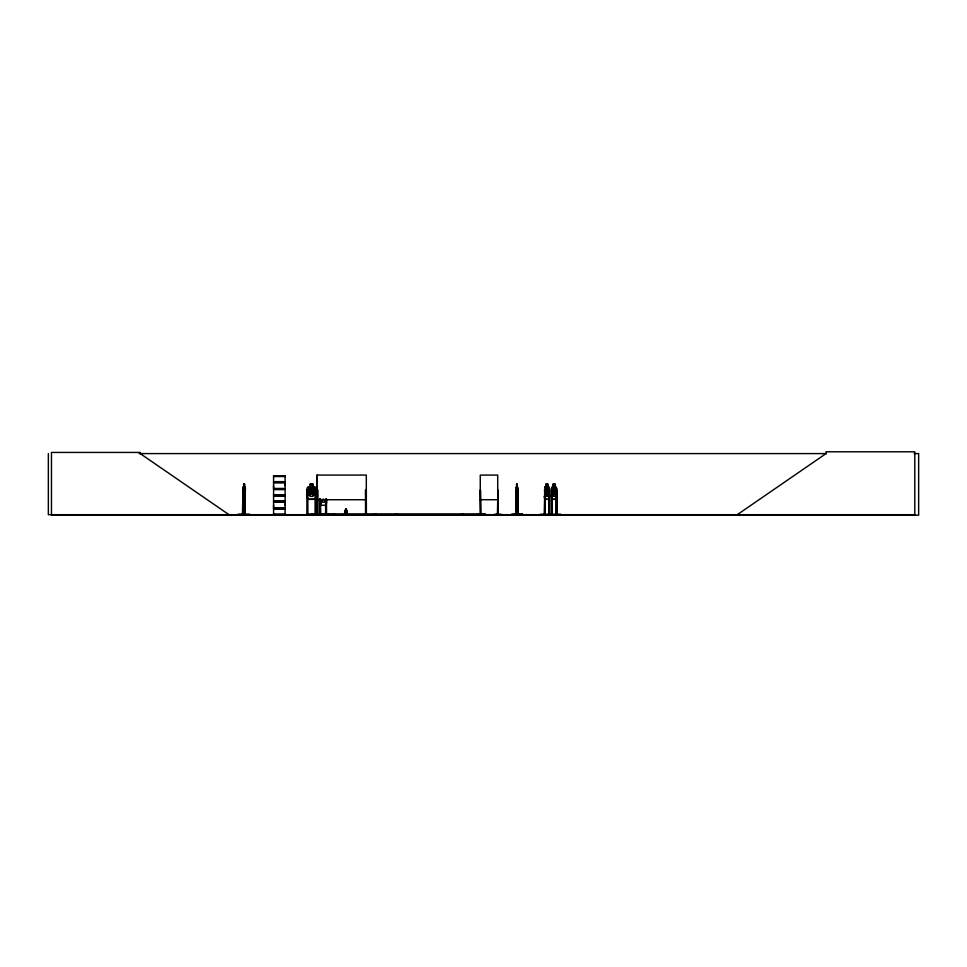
<?xml version="1.0" encoding="UTF-8"?>
<svg xmlns="http://www.w3.org/2000/svg" width="967" height="967" viewBox="0 0 967 967"><rect width="100%" height="100%" fill="white"/><g stroke="black" fill="none" stroke-linecap="round" stroke-linejoin="round"><path stroke-width="1.45" d="M273.576 507.844L273.576 502.175L285.108 502.175L285.096 507.844L273.576 507.844L273.588 505.016M273.576 488.456L273.576 482.799L285.108 482.799L285.096 488.456L273.576 488.456L273.588 485.627M285.096 505.016L285.096 502.175M285.096 485.627L285.096 482.799M345.727 514.613L345.968 508.775L346.186 511.688M516.221 499.347L515.931 496.337L516.124 499.347L517.671 499.347L517.889 496.337M517.671 499.347L517.865 496.325M345.449 514.613L345.932 508.775L344.76 514.613M511.519 514.674L522.579 514.226L511.616 514.565M511.616 514.226L522.579 514.226M245.28 496.325L245.014 499.347L245.437 488.178L244.458 487.126M238.027 514.674L249.716 514.674M238.16 514.686L249.571 514.686M477.057 514.613L483.609 514.565M344.965 514.613L345.848 508.775M244.953 493.895L244.53 496.325L243.744 496.325L243.611 484.092L244.554 484.092L244.566 499.347M516.221 487.126L515.991 514.686M244.711 498.742L244.869 514.686L244.591 487.114M245.147 487.114L243.055 487.223M548.797 499.25L549.51 496.337L548.821 487.126M548.845 499.347L549.449 496.325M553.281 487.126L552.036 487.126L551.553 488.25L552.024 499.347L556.098 499.347L556.545 496.325M556.098 499.347L556.678 496.337M344.47 514.613L345.775 508.775L347.637 514.613M344.397 514.613L345.763 508.775M540.589 514.226L560.679 514.226M320.778 505.257L325.939 505.257L326.689 499.528M325.939 505.257L326.689 502.236M242.729 514.686L242.777 488.202L243.769 487.126M243.043 514.686L243.164 487.126M316.185 514.674L316.088 513.791M516.571 487.223L516.209 514.686M321.624 500.906L322.289 501.184L323.087 499.214M325.456 499.794L324.38 502.224L322.349 502.224L321.262 499.794M544.953 487.126L544.348 514.686M554.925 484.189L553.257 484.189L553.342 487.223L552.399 488.238L553.257 496.325L554.84 496.325L555.687 493.895L555.687 488.238L554.84 487.223M737.265 514.686L826.036 453.596L826.036 451.794L914.794 451.794L914.794 514.686L48.35 514.686L48.35 453.596M139.103 453.596L826.495 453.596M914.117 453.596L918.65 453.596L918.65 515.206L51.469 515.206L51.469 452.435L140.239 452.435L140.239 453.596L228.998 514.686M317.043 475.075L317.031 514.686L317.019 475.075L366.3 475.075L366.372 514.686L366.396 513.791M273.564 475.969L285.12 475.969M273.588 476.538L285.096 476.538M273.492 482.05L285.18 482.05M273.492 482.4L285.18 482.4M546.029 484.092L547.805 484.092L548.519 488.238L547.673 496.325L546.077 496.325L545.231 493.895L546.029 484.092L546.162 487.223M553.197 484.092L554.985 484.092L554.985 487.126L556.085 487.126L556.629 488.238L556.629 514.686M243.648 484.189L244.53 484.189M310.129 484.189L312.97 484.189L312.97 487.223L314.48 488.238L314.48 493.895L312.97 496.325L310.129 496.325L308.618 493.895L308.618 488.238L310.129 487.223L310.032 484.092L313.066 484.092L313.066 487.126L315.024 487.126L316.1 488.19L316.1 496.337L315.061 499.347L307.941 499.347L306.998 496.337L306.998 488.202L307.965 487.126L310.032 487.126M516.571 484.189L517.248 484.189M546.077 484.189L547.745 484.189L547.673 487.223M544.868 487.126L546.113 487.126M547.721 487.126L548.905 487.126M308.014 487.223L314.988 487.223L315.991 488.238L315.895 514.686M516.136 487.223L517.659 487.223M544.892 487.223L548.881 487.223M552.06 487.223L556.061 487.223M517.575 487.126L517.986 514.686M551.492 488.202L551.553 514.686L551.492 513.791L552.362 513.791L552.338 514.686M243.744 488.238L244.53 488.238M273.492 488.855L285.18 488.855M273.492 489.205L285.18 489.205M243.019 490.051L242.463 514.686M315.991 490.051L315.157 490.051L315.061 514.686M317.007 490.051L317.853 490.051L317.938 514.686M366.3 490.051L365.466 490.051L365.562 514.686M480.273 490.051L480.792 514.686L480.829 513.791M517.696 490.051L518.203 514.686M544.373 490.051L545.11 490.051M551.553 490.051L552.29 490.051M243.744 493.895L244.53 493.895M516.571 493.895L517.152 488.238C515.338 487.997 516.729 500.87 516.994 492.36L517.442 495.37L517.26 484.092L516.547 484.092L516.668 487.223M285.096 494.911L273.588 494.911L273.588 489.604L285.108 489.604L285.108 495.056L273.564 495.068M273.564 495.297L285.12 495.358M273.588 495.914L285.096 495.914M551.577 496.337L552.109 499.347M245.098 499.25L243.055 499.25L242.898 496.325L243.152 499.347M314.988 499.25L308.014 499.25L307.107 496.325M516.136 499.25L517.659 499.25M544.892 499.25L548.881 499.25M552.06 499.25L556.061 499.25M243.031 499.347L245.147 499.347M548.93 499.347L544.844 499.347L544.324 496.337L544.929 499.347M317.019 499.721L366.3 499.721M480.273 499.721L497.703 499.721M273.492 501.438L285.18 501.438M273.492 501.788L285.18 501.788M273.492 508.231L285.18 508.231M273.492 508.582L285.18 508.582M242.415 513.791L243.092 513.791M306.853 513.791L307.881 513.791M497.352 513.791L497.993 513.791M515.943 513.791L516.571 513.791M518.252 513.791L517.623 514.686L517.792 488.19M544.3 513.791L545.195 513.791M548.905 513.791L549.8 513.791M556.073 513.791L556.968 513.791M307.881 514.045L329.674 514.226L323.244 514.686M494.596 514.214L501.148 514.214M238.148 514.226L249.583 514.226M273.588 514.287L285.096 514.287M323.292 514.226L329.674 514.226M323.848 499.214L324.658 501.184L325.299 500.906M244.989 487.223L245.267 514.686M346.259 508.775L347.564 514.613M320.258 502.224L320.899 505.161M320.851 505.257L320.113 499.528M346.573 514.613L346.101 508.775L347.274 514.613M346.186 508.775L347.068 514.613M516.257 493.895L517.152 496.325L517.418 488.166L516.982 491.006L516.644 488.202L516.523 514.686M556.871 514.686L556.895 490.051L556.158 490.051L556.17 514.686L556.134 513.791M556.545 488.238L556.363 514.686M554.901 484.092L554.925 487.223M553.281 484.092L553.257 487.223M552.29 495.841L552.314 514.686M552.024 490.051L552.072 514.686M551.819 495.841L551.915 514.686M549.703 513.791L549.703 514.686L549.715 490.051L548.978 490.051L548.93 514.686M549.425 488.19L549.316 514.686M549.244 490.051L549.196 514.686M545.11 498.742L545.17 514.686M544.904 513.791L544.904 514.686M544.844 490.051L544.711 514.686M544.639 490.051L544.59 514.686M516.33 490.051L516.33 514.686M497.932 514.686L497.932 490.051L497.413 514.686M497.739 513.791L497.739 514.686L497.703 475.075L480.273 475.075L480.248 514.686M485.482 514.686L485.482 513.924L311.519 513.924L311.519 514.686M484.213 513.924L484.213 514.686M482.944 513.924L482.944 514.686M480.575 490.051L480.599 514.686M462.806 513.924L462.806 514.686M461.537 513.924L461.537 514.686M397.461 513.924L397.461 514.686M397.147 514.686L393.351 514.686M396.18 513.924L396.18 514.686M391.151 514.686L387.308 514.686M375.667 513.924L375.667 514.686M374.398 513.924L374.398 514.686M365.369 513.791L365.369 514.686M334.57 513.924L334.57 514.686M333.301 513.924L333.301 514.686M326.544 513.791L326.544 514.686L326.471 498.742M326.254 503.094L326.121 514.686L325.976 513.791M325.867 498.742L325.806 514.686M325.649 503.094L325.577 514.686M320.536 498.742L320.609 514.686M320.319 498.742L320.379 514.686M320.065 513.791L320.174 514.686M319.932 498.742L319.859 514.686M319.714 498.742L319.714 514.686L319.642 513.791M317.756 513.791L317.744 514.686M317.466 513.791L317.454 514.686M317.357 490.051L317.357 514.686M315.254 513.791L315.254 514.686M312.788 513.924L312.788 514.686M307.881 514.686L307.784 490.051L306.95 490.051L306.853 514.686M307.687 513.791L307.687 514.686M307.047 513.791L307.047 514.686M245.316 514.686L244.651 513.791L244.687 514.686M244.458 484.092L244.433 487.223M243.708 484.092L243.744 499.347M242.584 513.791L242.632 514.686M312.583 514.565L322.942 514.178L312.583 514.686M548.47 495.189L546.996 492.36L545.521 495.309L546.633 491.695L545.654 488.178L547.673 488.238L547.673 493.895L546.077 493.895L546.077 488.238L546.971 491.006L548.41 488.226L547.334 491.707L548.47 495.189M555.65 495.189L554.164 492.36L552.689 495.309L553.801 491.695L552.834 488.178L554.139 491.006L555.59 488.226L554.502 491.707L555.65 495.189M314.202 495.189L313.223 495.285L311.555 492.36C310.25 496.978 306.781 495.986 310.915 491.695C306.902 488.214 310.48 486.401 311.507 491.006C312.655 486.643 316.282 487.561 312.172 491.707L314.202 495.189M285.12 476.199L273.564 476.187L273.588 481.663L285.108 481.663L285.108 476.199M312.462 484.697L310.637 484.697L310.637 485.712L312.462 485.712L312.462 484.697M517.043 484.697L516.668 485.712L517.043 484.697M547.382 484.697L546.367 484.697L546.367 485.712L547.382 485.712L547.382 484.697M554.562 484.697L553.535 484.697L553.535 485.712L554.562 485.712L554.562 484.697M312.97 488.238L310.129 488.238L310.129 493.895L312.97 493.895L312.97 488.238M554.84 488.238L553.257 488.238L553.257 493.895L554.84 493.895L554.84 488.238M285.12 495.551L273.564 495.587L273.588 501.039L285.108 501.039L285.108 495.587M285.108 508.98L273.576 508.98L273.576 514.444L285.12 514.456L285.108 508.98"/></g></svg>
